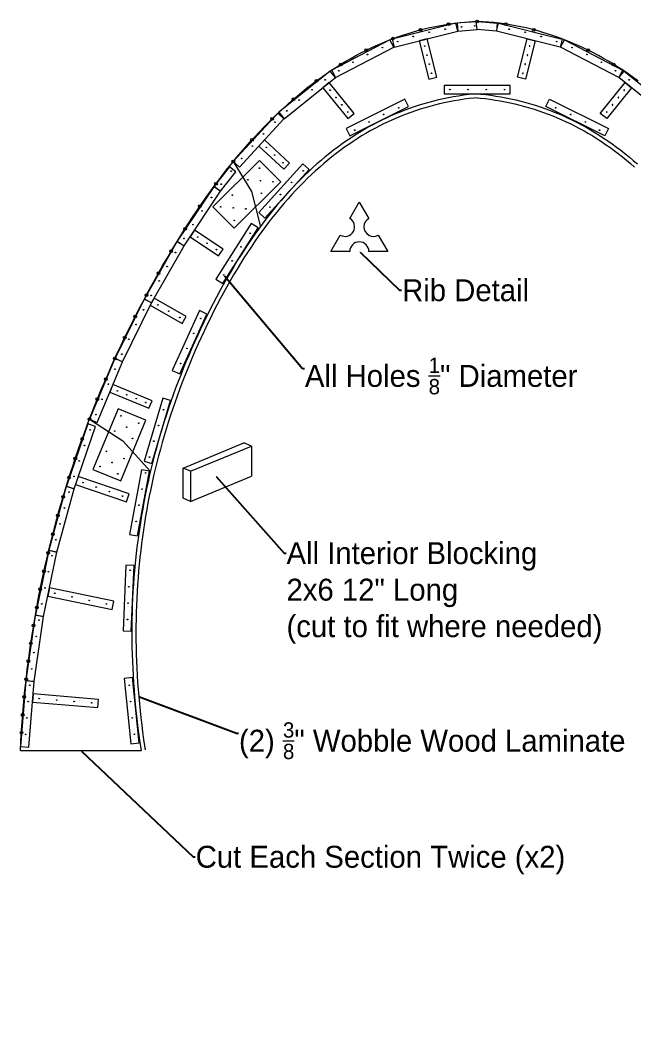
# Model space of a CAD drawing. Extents: x 0 to 8043, y -128 to 1090.
# Drawn here: x 1035.7 to 1147.8, y -45.5 to 137.1 of the extents above; entities that cross this region are included whole.
import ezdxf
from ezdxf import colors
from ezdxf.entities.mleader import LeaderData, LeaderLine
from ezdxf.math import Vec2, Vec3

# ---------------------------------------------------------------- set-up
doc = ezdxf.new("R2010")
doc.units = 0
doc.header["$MEASUREMENT"] = 0
doc.layers.get('0').update_dxf_attribs({"linetype": 'CONTINUOUS', "lineweight": 9})
for name, color, linetype, lineweight in [('Annotation', 7, 'CONTINUOUS', 9), ('Drilling', 7, 'CONTINUOUS', 13), ('Interior Blocking', 6, 'CONTINUOUS', 9), ('Interior Ply', 3, 'CONTINUOUS', 9)]:
    doc.layers.add(name, color=color, linetype=linetype, lineweight=lineweight)

# ---------------------------------------------------------------- blocks, each defined once
blk = doc.blocks.new('*U146')
at = {"layer": 'Drilling'}
blk.add_circle((0, 0), 0.0625, dxfattribs=at)
blk = doc.blocks.new('*U147')
at = {"layer": 'Drilling', "color": 0, "linetype": 'ByBlock', "lineweight": -2, "transparency": 16777216, "rotation": 353.3300853573959}
for p in [(1039.21, 13.24), (1042.39, 12.87), (1045.58, 12.5), (1048.76, 12.12)]:
    blk.add_blockref('*U146', p, dxfattribs=at)
blk = doc.blocks.new('*U159')
at = {"layer": 'Drilling'}
blk.add_circle((0, 0), 0.0625, dxfattribs=at)
blk = doc.blocks.new('*U160')
at = {"layer": 'Drilling', "color": 0, "linetype": 'ByBlock', "lineweight": -2, "transparency": 16777216, "rotation": 353.3300853573959}
for p in [(1039.21, 13.24), (1042.39, 12.87), (1045.58, 12.5), (1048.76, 12.12)]:
    blk.add_blockref('*U159', p, dxfattribs=at)
blk = doc.blocks.new('*U163')
at = {"layer": 'Drilling'}
blk.add_circle((0, 0), 0.0625, dxfattribs=at)
blk = doc.blocks.new('*U164')
at = {"layer": 'Drilling', "color": 0, "linetype": 'ByBlock', "lineweight": -2, "transparency": 16777216}
for p, rotation in [((1039.21, 13.24), 353.3300853573959), ((1041.73, 12.95), 353.3300853573963), ((1044.25, 12.65), 353.3300853573963), ((1046.78, 12.36), 353.3300853573963)]:
    blk.add_blockref('*U163', p, dxfattribs=dict(at, rotation=rotation))
blk = doc.blocks.new('*U167')
at = {"layer": 'Drilling'}
blk.add_circle((0, 0), 0.0625, dxfattribs=at)
blk = doc.blocks.new('*U168')
at = {"layer": 'Drilling', "color": 0, "linetype": 'ByBlock', "lineweight": -2, "transparency": 16777216}
for p, rotation in [((1039.21, 13.24), 353.3300853573963), ((1041.07, 13.02), 353.3300853573969), ((1042.93, 12.81), 353.3300853573969), ((1044.79, 12.59), 353.3300853573969)]:
    blk.add_blockref('*U167', p, dxfattribs=dict(at, rotation=rotation))
blk = doc.blocks.new('*U171')
at = {"layer": 'Drilling'}
blk.add_circle((0, 0), 0.0625, dxfattribs=at)
blk = doc.blocks.new('*U172')
at = {"layer": 'Drilling', "color": 0, "linetype": 'ByBlock', "lineweight": -2, "transparency": 16777216}
for p, rotation in [((1039.21, 13.24), 353.3300853573963), ((1041.25, 13), 353.3300853573961), ((1043.3, 12.76), 353.3300853573961)]:
    blk.add_blockref('*U171', p, dxfattribs=dict(at, rotation=rotation))
blk = doc.blocks.new('*U175')
at = {"layer": 'Drilling'}
blk.add_circle((0, 0), 0.0625, dxfattribs=at)
blk = doc.blocks.new('*U176')
at = {"layer": 'Drilling', "color": 0, "linetype": 'ByBlock', "lineweight": -2, "transparency": 16777216}
for p, rotation in [((1039.21, 13.24), 353.3300853573958), ((1041.5, 12.97), 353.330085357396), ((1043.8, 12.71), 353.330085357396)]:
    blk.add_blockref('*U175', p, dxfattribs=dict(at, rotation=rotation))
blk = doc.blocks.new('*U179')
at = {"layer": 'Drilling'}
blk.add_circle((0, 0), 0.0625, dxfattribs=at)
blk = doc.blocks.new('*U180')
at = {"layer": 'Drilling', "color": 0, "linetype": 'ByBlock', "lineweight": -2, "transparency": 16777216}
for p, rotation in [((1039.21, 13.24), 353.330085357396), ((1041.25, 13), 353.3300853573967), ((1043.3, 12.76), 353.3300853573967)]:
    blk.add_blockref('*U179', p, dxfattribs=dict(at, rotation=rotation))
blk = doc.blocks.new('*U187')
at = {"layer": 'Drilling'}
blk.add_circle((0, 0), 0.0625, dxfattribs=at)
blk = doc.blocks.new('*U188')
at = {"layer": 'Drilling', "color": 0, "linetype": 'ByBlock', "lineweight": -2, "transparency": 16777216}
for p, rotation in [((1039.21, 13.24), 353.3300853573973), ((1040.9, 13.04), 353.3300853573963), ((1042.6, 12.85), 353.3300853573963), ((1044.29, 12.65), 353.3300853573963)]:
    blk.add_blockref('*U187', p, dxfattribs=dict(at, rotation=rotation))
blk = doc.blocks.new('*U189')
at = {"layer": 'Drilling'}
blk.add_circle((0, 0), 0.0625, dxfattribs=at)
blk = doc.blocks.new('*U190')
at = {"layer": 'Drilling', "color": 0, "linetype": 'ByBlock', "lineweight": -2, "transparency": 16777216, "rotation": 353.3300853573963}
for p in [(1039.21, 13.24), (1040.9, 13.04), (1042.6, 12.85), (1044.29, 12.65)]:
    blk.add_blockref('*U189', p, dxfattribs=at)
blk = doc.blocks.new('*U209')
at = {"layer": 'Drilling'}
blk.add_circle((0, 0), 0.0625, dxfattribs=at)
blk = doc.blocks.new('*U210')
at = {"layer": 'Drilling', "color": 0, "linetype": 'ByBlock', "lineweight": -2, "transparency": 16777216, "rotation": 353.3300853573972}
for p in [(1039.21, 13.24), (1040.9, 13.04), (1042.6, 12.85), (1044.29, 12.65)]:
    blk.add_blockref('*U209', p, dxfattribs=at)
blk = doc.blocks.new('*U211')
at = {"layer": 'Drilling'}
blk.add_circle((0, 0), 0.0625, dxfattribs=at)
blk = doc.blocks.new('*U212')
at = {"layer": 'Drilling', "color": 0, "linetype": 'ByBlock', "lineweight": -2, "transparency": 16777216, "rotation": 353.3300853573963}
for p in [(1039.21, 13.24), (1040.9, 13.04), (1042.6, 12.85), (1044.29, 12.65)]:
    blk.add_blockref('*U211', p, dxfattribs=at)
blk = doc.blocks.new('*U214')
at = {"layer": 'Drilling'}
blk.add_circle((0, 0), 0.0625, dxfattribs=at)
blk = doc.blocks.new('*U215')
at = {"color": 0, "linetype": 'ByBlock', "lineweight": -2, "transparency": 16777216}
for p in [(1114.16, 124.44), (1117.49, 124.44), (1120.82, 124.44), (1124.16, 124.44)]:
    blk.add_blockref('*U214', p, dxfattribs=at)

msp = doc.modelspace()

# ---------------------------------------------------------------- linework, layer by layer
for p, q in [((1074.63026, 111.3005), (1077.955, 105.85548)), ((1077.955, 105.85548), (1079.57279, 99.3682)), ((1095.90759, 100.9148), (1097.63121, 103.90019)), ((1097.63121, 103.90019), (1099.35483, 100.9148)), ((1092.43397, 94.89831), (1094.15759, 97.88371)), ((1101.10483, 97.88371), (1102.82844, 94.89831)), ((1095.88121, 94.89831), (1092.43397, 94.89831)), ((1102.82844, 94.89831), (1099.38121, 94.89831)), ((1048.36047, 64.27115), (1054.47225, 60.35398)), ((1054.47225, 60.35398), (1059.50482, 54.75298)), ((1065.45299, 55.36086), (1076.53955, 59.95306)), ((1066.83881, 54.78684), (1077.92537, 59.37904)), ((1077.92537, 59.37904), (1076.53955, 59.95306)), ((1077.92537, 59.37904), (1077.92537, 53.87904)), ((1066.83881, 54.78684), (1065.45299, 55.36086)), ((1065.45299, 49.86086), (1065.45299, 55.36086)), ((1066.83881, 54.78684), (1066.83881, 49.28684)), ((1066.83881, 49.28684), (1077.92537, 53.87904)), ((1066.83881, 49.28684), (1065.45299, 49.86086)), ((1035.74552, 3.80614), (1057.79321, 3.80614))]:
    msp.add_line(p, q)
for points in [[(1035.74552, 3.80614), (1035.8241, 5.30786), (1035.91348, 6.80648), (1036.01364, 8.30201), (1036.1246, 9.79443), (1036.24635, 11.28376), (1036.37889, 12.76999), (1036.52222, 14.25313), (1036.67635, 15.73316), (1036.84126, 17.2101), (1037.01697, 18.68394), (1037.20346, 20.15468), (1037.40075, 21.62233), (1037.60883, 23.08688), (1037.8277, 24.54833), (1038.05736, 26.00668), (1038.29781, 27.46193), (1038.54906, 28.91409), (1038.81109, 30.36315), (1039.08392, 31.80911), (1039.36753, 33.25198), (1039.66194, 34.69174), (1039.96714, 36.12841), (1040.28313, 37.56198), (1040.60991, 38.99246), (1040.94748, 40.41983), (1041.29585, 41.84411), (1041.655, 43.26529), (1042.02495, 44.68337), (1042.40568, 46.09836), (1042.79721, 47.51025), (1043.19953, 48.91904), (1043.61264, 50.32473), (1044.03654, 51.72732), (1044.47124, 53.12682), (1044.91672, 54.52322), (1045.37299, 55.91652), (1045.84006, 57.30672), (1046.31792, 58.69383), (1046.80657, 60.07784), (1047.30601, 61.45875), (1047.81624, 62.83656), (1048.33726, 64.21128), (1048.86907, 65.5829), (1049.41168, 66.95142), (1049.96507, 68.31684), (1050.52926, 69.67916), (1051.10424, 71.03839), (1051.69, 72.39452), (1052.28656, 73.74755), (1052.89392, 75.09749), (1053.51206, 76.44432), (1054.14099, 77.78806), (1054.78072, 79.1287), (1055.43123, 80.46625), (1056.09254, 81.80069), (1056.76464, 83.13204), (1057.44753, 84.46029), (1058.14121, 85.78545), (1058.84568, 87.1075), (1059.56094, 88.42646), (1060.28699, 89.74232), (1061.02384, 91.05508), (1061.77147, 92.36475), (1062.5299, 93.67131), (1063.2956, 94.96649), (1064.06506, 96.24199), (1064.83828, 97.49781), (1065.61525, 98.73395), (1066.39599, 99.9504), (1067.18048, 101.14718), (1067.96872, 102.32428), (1068.76073, 103.48169), (1069.55649, 104.61942), (1070.35601, 105.73748), (1071.15929, 106.83585), (1071.96632, 107.91454), (1072.77711, 108.97355), (1073.59166, 110.01288), (1074.40997, 111.03253), (1075.23203, 112.0325), (1076.05785, 113.01279), (1076.88743, 113.9734), (1077.72077, 114.91433), (1078.55786, 115.83557), (1079.39871, 116.73714), (1080.24332, 117.61903), (1081.09169, 118.48123), (1081.94381, 119.32375), (1082.7997, 120.1466), (1083.65933, 120.94976), (1084.52273, 121.73324), (1085.38988, 122.49704), (1086.2608, 123.24116), (1087.13546, 123.9656), (1088.01389, 124.67036), (1088.89607, 125.35544), (1089.78202, 126.02084), (1090.67171, 126.66656), (1091.56517, 127.29259), (1092.46238, 127.89895), (1093.36335, 128.48562), (1094.26808, 129.05262), (1095.17657, 129.59993), (1096.08881, 130.12756), (1097.00481, 130.63552), (1097.92457, 131.12379), (1098.84809, 131.59238), (1099.77536, 132.04129), (1100.70639, 132.47052), (1101.64118, 132.88007), (1102.57973, 133.26994), (1103.52203, 133.64012), (1104.46809, 133.99063), (1105.41791, 134.32146), (1106.37148, 134.6326), (1107.32882, 134.92407), (1108.28991, 135.19585), (1109.25475, 135.44796), (1110.22336, 135.68038), (1111.19572, 135.89312), (1112.17184, 136.08618), (1113.15172, 136.25956), (1114.13536, 136.41326), (1115.12275, 136.54728), (1116.1139, 136.66162), (1117.10881, 136.75628), (1118.10747, 136.83126), (1119.15589, 136.88656)], [(1148.52975, 126.02084), (1147.64006, 126.66656), (1146.7466, 127.29259), (1145.84939, 127.89895), (1144.94842, 128.48562), (1144.04369, 129.05262), (1143.1352, 129.59993), (1142.22296, 130.12756), (1141.30696, 130.63552), (1140.3872, 131.12379), (1139.46368, 131.59238), (1138.53641, 132.04129), (1137.60538, 132.47052), (1136.67059, 132.88007), (1135.73204, 133.26994), (1134.78974, 133.64012), (1133.84368, 133.99063), (1132.89386, 134.32146), (1131.94029, 134.6326), (1130.98295, 134.92407), (1130.02186, 135.19585), (1129.05702, 135.44796), (1128.08841, 135.68038), (1127.11605, 135.89312), (1126.13993, 136.08618), (1125.16005, 136.25956), (1124.17641, 136.41326), (1123.18902, 136.54728), (1122.19787, 136.66162), (1121.20296, 136.75628), (1120.2043, 136.83126), (1119.15589, 136.88656)], [(1119.15589, 123.69077), (1118.54627, 123.63335), (1117.60353, 123.52761), (1116.66764, 123.4056), (1115.73853, 123.26736), (1114.81612, 123.1129), (1113.90035, 122.94223), (1112.99115, 122.75537), (1112.08844, 122.55232), (1111.19214, 122.33309), (1110.30217, 122.09768), (1109.41845, 121.84607), (1108.54091, 121.57826), (1107.66947, 121.29424), (1106.80405, 120.99398), (1105.94457, 120.67746), (1105.09095, 120.34464), (1104.24313, 119.99551), (1103.40103, 119.63002), (1102.56457, 119.24813), (1101.73371, 118.84979), (1100.90836, 118.43497), (1100.08848, 118.0036), (1099.274, 117.55564), (1098.46488, 117.09103), (1097.66107, 116.60972), (1096.86252, 116.11164), (1096.0692, 115.59674), (1095.28107, 115.06495), (1094.4981, 114.51622), (1093.72027, 113.95048), (1092.94755, 113.36767), (1092.17993, 112.76773), (1091.41739, 112.15061), (1090.65992, 111.51624), (1089.90753, 110.86456), (1089.16019, 110.19553), (1088.41793, 109.50907), (1087.68074, 108.80516), (1086.94863, 108.08372), (1086.22161, 107.34472), (1085.4997, 106.5881), (1084.7829, 105.81383), (1084.07124, 105.02186), (1083.36474, 104.21215), (1082.66341, 103.38466), (1081.96728, 102.53937), (1081.27637, 101.67623), (1080.59071, 100.79521), (1079.91033, 99.8963), (1079.23524, 98.97946), (1078.56548, 98.04466), (1077.90108, 97.09189), (1077.24206, 96.12113), (1076.58845, 95.13236), (1075.94027, 94.12557), (1075.29756, 93.10073), (1074.66035, 92.05784), (1074.02866, 90.99688), (1073.40252, 89.91785), (1072.78195, 88.82074), (1072.16699, 87.70553), (1071.55766, 86.57224), (1070.95399, 85.42084), (1070.35561, 84.25058), (1069.76555, 83.06871), (1069.18765, 81.88408), (1068.62232, 80.69757), (1068.06956, 79.50917), (1067.52936, 78.31887), (1067.00172, 77.12667), (1066.48662, 75.93256), (1065.98405, 74.73653), (1065.49401, 73.53858), (1065.01649, 72.33871), (1064.55149, 71.13689), (1064.09899, 69.93314), (1063.65899, 68.72743), (1063.23147, 67.51977), (1062.81645, 66.31013), (1062.4139, 65.09852), (1062.02381, 63.88493), (1061.6462, 62.66934), (1061.28104, 61.45174), (1060.92833, 60.23214), (1060.58807, 59.0105), (1060.26025, 57.78683), (1059.94487, 56.56112), (1059.64192, 55.33335), (1059.3514, 54.10352), (1059.0733, 52.8716), (1058.80762, 51.6376), (1058.55435, 50.40149), (1058.3135, 49.16328), (1058.08506, 47.92294), (1057.86902, 46.68047), (1057.66539, 45.43584), (1057.47416, 44.18906), (1057.29534, 42.94011), (1057.12892, 41.68898), (1056.9749, 40.43565), (1056.83328, 39.18012), (1056.70405, 37.92237), (1056.58723, 36.66239), (1056.48282, 35.40016), (1056.3908, 34.13569), (1056.31119, 32.86895), (1056.24399, 31.59993), (1056.18919, 30.32862), (1056.1468, 29.05502), (1056.11683, 27.77911), (1056.09927, 26.50088), (1056.09414, 25.22032), (1056.10142, 23.93741), (1056.12114, 22.65216), (1056.15328, 21.36454), (1056.19787, 20.07456), (1056.25489, 18.78219), (1056.32436, 17.48743), (1056.40628, 16.19028), (1056.50065, 14.89072), (1056.60749, 13.58874), (1056.7268, 12.28434), (1056.85857, 10.97751), (1057.00283, 9.66824), (1057.15958, 8.35653), (1057.32881, 7.04236), (1057.51055, 5.72573), (1057.79321, 3.80614)], [(1119.15589, 123.69077), (1119.7655, 123.63335), (1120.70824, 123.52761), (1121.64413, 123.4056), (1122.57324, 123.26736), (1123.49565, 123.1129), (1124.41142, 122.94223), (1125.32062, 122.75537), (1126.22333, 122.55232), (1127.11963, 122.33309), (1128.0096, 122.09768), (1128.89332, 121.84607), (1129.77086, 121.57826), (1130.6423, 121.29424), (1131.50772, 120.99398), (1132.3672, 120.67746), (1133.22082, 120.34464), (1134.06864, 119.99551), (1134.91074, 119.63002), (1135.7472, 119.24813), (1136.57806, 118.84979), (1137.40341, 118.43497), (1138.22329, 118.0036), (1139.03777, 117.55564), (1139.84689, 117.09103), (1140.6507, 116.60972), (1141.44925, 116.11164), (1142.24257, 115.59674), (1143.0307, 115.06495), (1143.81367, 114.51622), (1144.5915, 113.95048), (1145.36422, 113.36767), (1146.13184, 112.76773), (1146.89438, 112.15061), (1147.65185, 111.51624), (1148.40424, 110.86456)]]:
    msp.add_lwpolyline(points)
for centre in [(1119.15589, 136.88656), (1108.8047, 135.33036), (1113.94689, 136.38382), (1124.36488, 136.38382), (1129.50707, 135.33036), (1103.7778, 133.73489), (1098.91166, 131.62316), (1139.40011, 131.62316), (1094.24561, 129.03854), (1144.06616, 129.03854), (1089.80988, 126.04106), (1085.62495, 122.69788), (1081.7002, 119.08289), (1078.03737, 115.26276), (1074.63026, 111.3005), (1071.46819, 107.24874), (1068.53599, 103.15327), (1065.81738, 99.04889), (1063.2956, 94.96649), (1060.94813, 90.9202), (1058.75607, 86.93935), (1056.70832, 83.0205), (1054.79654, 79.16125), (1053.01366, 75.3584), (1051.35141, 71.61062), (1049.80251, 67.91574), (1048.36047, 64.27114), (1047.02155, 60.67226), (1045.777, 57.11902), (1044.62429, 53.60656), (1043.55645, 50.13353), (1042.5713, 46.69557), (1041.6618, 43.29135), (1040.82825, 39.91568), (1040.06384, 36.56714), (1039.36563, 33.24232), (1038.73399, 29.9368), (1038.16339, 26.64839), (1037.65176, 23.37355), (1037.19763, 20.10865), (1036.81083, 16.84832), (1036.45853, 13.59402), (1036.16899, 10.33735), (1035.93153, 7.07604)]:
    msp.add_circle(centre, 0.25)
for centre, start, end in [((1095.03259, 99.39925), 240, 60), ((1100.22983, 99.39925), 120, 300), ((1097.63121, 94.89831), 0, 180)]:
    msp.add_arc(centre, 1.75, start, end)
at = {"layer": 'Drilling'}
for centre in [(1113.32341, 135.47669), (1116.29634, 135.87537), (1118.70111, 136.06146), (1124.98836, 135.47669), (1107.4795, 134.13369), (1110.38072, 134.89543), (1127.93105, 134.89543), (1130.83227, 134.13369), (1101.84058, 132.09402), (1104.62983, 133.19741), (1133.68194, 133.19741), (1136.47119, 132.09402), (1099.11903, 130.83277), (1139.19274, 130.83277), (1093.9002, 127.87794), (1096.47064, 129.42423), (1141.84113, 129.42423), (1144.41157, 127.87794), (1091.40932, 126.20654), (1146.90245, 126.20654), (1088.99827, 124.4219), (1086.66612, 122.53523), (1084.41368, 120.554), (1104.82722, 121.10122), (1133.48455, 121.10122), (1102.07784, 119.90196), (1136.23393, 119.90196), (1082.23759, 118.4892), (1096.81626, 117.02564), (1099.40501, 118.54071), (1138.90676, 118.54071), (1141.49551, 117.02564), (1080.13512, 116.34944), (1078.10468, 114.14118), (1076.14272, 111.87184), (1074.24483, 109.54861), (1079.39962, 110.10732), (1087.39042, 109.63407), (1077.2783, 107.986), (1079.5764, 107.80922), (1072.41147, 107.17411), (1081.8745, 107.63245), (1085.27295, 107.50934), (1070.6371, 104.75522), (1074.44987, 105.15757), (1079.75317, 105.51113), (1083.2485, 105.29575), (1068.91884, 102.29614), (1072.32855, 103.03625), (1074.62665, 102.85948), (1076.92475, 102.6827), (1081.31383, 103.00319), (1074.80343, 100.56138), (1067.25422, 99.80042), (1065.6408, 97.27128), (1077.70595, 98.21067), (1076.02284, 95.72747), (1064.07617, 94.71167), (1074.41685, 93.19369), (1062.55715, 92.12471), (1061.07698, 89.51531), (1072.8826, 90.61582), (1059.6349, 86.88468), (1058.23161, 84.23316), (1068.67667, 82.66127), (1056.86776, 81.56112), (1055.54401, 78.869), (1067.39237, 79.95014), (1066.16718, 77.2118), (1054.26098, 76.15724), (1053.01927, 73.4263), (1065.00151, 74.4476), (1051.8198, 70.67655), (1050.66284, 67.90865), (1061.87387, 66.01042), (1049.54885, 65.12318), (1054.12551, 64.88978), (1048.47831, 62.32073), (1052.97746, 62.11814), (1055.16827, 62.83427), (1057.35908, 63.55039), (1060.95887, 63.15344), (1056.21103, 60.77875), (1060.11012, 60.27609), (1047.45163, 59.50191), (1051.44672, 58.42262), (1046.4692, 56.66738), (1054.6803, 57.08323), (1059.3294, 57.37954), (1050.29867, 55.65099), (1052.48949, 56.36711), (1045.53139, 53.81777), (1053.53225, 54.31159), (1058.61499, 54.46593), (1057.97021, 51.53613), (1044.63849, 50.95377), (1043.79078, 48.07608), (1057.39481, 48.59191), (1056.88663, 45.63534), (1042.98848, 45.1854), (1042.23177, 42.28245), (1041.52079, 39.36796), (1055.78798, 36.70448), (1040.85561, 36.44268), (1040.2363, 33.50734), (1055.56266, 33.71303), (1039.66286, 30.5627), (1055.4052, 30.71725), (1039.13523, 27.6095), (1055.31592, 27.71865), (1038.65333, 24.64849), (1038.21704, 21.68042), (1037.82617, 18.70602), (1037.48052, 15.72603), (1055.63782, 15.72694), (1037.17983, 12.74116), (1055.88206, 12.73697), (1036.92381, 9.75213), (1056.18868, 9.75275), (1036.71213, 6.75962), (1056.55804, 6.77563)]:
    msp.add_circle(centre, 0.0625, dxfattribs=at)
at = {"layer": 'Interior Blocking'}
for p, q in [((1115.50554, 136.59006), (1115.62988, 135.08927)), ((1118.99937, 136.87359), (1115.50603, 136.58415)), ((1115.62988, 135.08927), (1119.15589, 135.38142)), ((1119.15589, 135.38142), (1118.99937, 136.87359)), ((1122.68189, 135.08927), (1119.15589, 135.38142)), ((1119.3124, 136.87359), (1122.80575, 136.58415)), ((1122.80623, 136.59006), (1122.68189, 135.08927))]:
    msp.add_line(p, q, dxfattribs=at)
for points in [[(1103.62079, 133.66566), (1103.98148, 132.20967), (1115.62939, 135.09518), (1115.2687, 136.55117)], [(1134.69098, 133.66566), (1134.33029, 132.20967), (1122.68238, 135.09518), (1123.04307, 136.55117)], [(1092.59242, 127.98362), (1093.28544, 126.65331), (1103.92793, 132.19744), (1103.23492, 133.52775)], [(1110.02775, 133.70623), (1108.57117, 133.34793), (1110.31067, 126.32611), (1111.76725, 126.68441)], [(1128.28402, 133.70623), (1129.7406, 133.34793), (1128.0011, 126.32611), (1126.54452, 126.68441)], [(1145.71935, 127.98362), (1145.02633, 126.65331), (1134.38384, 132.19744), (1135.07685, 133.52775)], [(1082.96962, 120.29555), (1083.90735, 119.1248), (1093.27336, 126.62667), (1092.33562, 127.79742)], [(1155.34215, 120.29555), (1154.40442, 119.1248), (1145.03841, 126.62667), (1145.97615, 127.79742)], [(1092.16009, 125.71902), (1090.9878, 124.78321), (1095.51023, 119.13701), (1096.68251, 120.07282)], [(1113.15589, 125.19077), (1113.15589, 123.69077), (1125.15589, 123.69077), (1125.15589, 125.19077)], [(1146.15168, 125.71902), (1147.32397, 124.78321), (1142.80154, 119.13701), (1141.62926, 120.07282)], [(1095.20749, 117.3309), (1095.87608, 115.98815), (1106.61808, 121.33694), (1105.94948, 122.67969)], [(1143.10428, 117.3309), (1142.43569, 115.98815), (1131.69369, 121.33694), (1132.36229, 122.67969)], [(1074.63026, 111.3005), (1075.73223, 110.28283), (1083.87364, 119.09858), (1082.77167, 120.11625)], [(1080.31268, 115.24085), (1079.29319, 114.14055), (1083.87415, 109.91224), (1084.89363, 111.01254)], [(1070.91434, 103.03625), (1074.80343, 99.14717), (1083.28871, 107.63245), (1079.39962, 111.52153)], [(1073.92046, 110.31153), (1071.1348, 106.80326), (1072.30951, 105.8705), (1075.11556, 109.40443)], [(1079.28294, 101.9845), (1080.39338, 100.97607), (1088.46076, 109.85961), (1087.35032, 110.86804)], [(1064.38239, 96.75811), (1065.62752, 95.92166), (1072.31911, 105.88271), (1071.07398, 106.71916)], [(1067.57049, 98.81189), (1066.73214, 97.56805), (1071.90825, 94.09363), (1072.74661, 95.33748)], [(1071.45924, 89.86289), (1072.72581, 89.05928), (1079.15473, 99.19185), (1077.88816, 99.99547)], [(1058.38998, 86.25248), (1059.6931, 85.5096), (1065.63611, 95.9346), (1064.33299, 96.67747)], [(1053.03743, 75.41112), (1054.38259, 74.74738), (1059.69254, 85.50862), (1058.34739, 86.17237)], [(1060.18558, 86.37116), (1059.44071, 85.06918), (1065.2917, 81.73546), (1066.03657, 83.03744)], [(1063.47777, 73.17019), (1064.84349, 72.54985), (1069.80616, 83.4756), (1068.44044, 84.09593)], [(1048.36046, 64.27096), (1049.74363, 63.69056), (1054.38675, 74.75589), (1053.00359, 75.33628)], [(1052.63921, 70.60905), (1052.06519, 69.22323), (1059.21508, 66.27449), (1059.7891, 67.66031)], [(1058.32601, 56.61932), (1059.76397, 56.19241), (1063.17926, 67.69614), (1061.74129, 68.12306)], [(1048.99211, 55.10979), (1054.07345, 53.00503), (1058.66565, 64.09159), (1053.58431, 66.19634)], [(1044.14201, 52.06757), (1045.56086, 51.58088), (1049.45441, 62.93166), (1048.03556, 63.41835)], [(1055.66288, 43.2601), (1057.13765, 42.98614), (1059.32938, 54.78429), (1057.85461, 55.05825)], [(1046.32227, 53.80061), (1045.83558, 52.38176), (1055.10605, 49.21454), (1055.59274, 50.63339)], [(1040.94371, 40.40358), (1042.39041, 40.00727), (1045.56086, 51.58088), (1044.11416, 51.97718)], [(1038.48815, 28.57005), (1039.95693, 28.26557), (1042.3927, 40.01576), (1040.92393, 40.32024)], [(1054.487, 25.67009), (1055.98561, 25.60549), (1056.50236, 37.59436), (1055.00375, 37.65896)], [(1041.03793, 33.48035), (1040.73346, 32.01158), (1052.48365, 29.5758), (1052.78813, 31.04458)], [(1036.77231, 16.60493), (1038.25717, 16.39231), (1039.95807, 28.27116), (1038.47322, 28.48377)], [(1035.78481, 4.557), (1037.27982, 4.43479), (1038.25753, 16.39489), (1036.76252, 16.51711)], [(1056.20815, 17.13468), (1054.71578, 16.98362), (1055.92429, 5.04463), (1057.41666, 5.19569)], [(1038.0724, 14.13014), (1037.95018, 12.63513), (1049.91029, 11.65741), (1050.0325, 13.15242)]]:
    msp.add_lwpolyline(points, close=True, dxfattribs=at)
at = {"layer": 'Interior Ply'}
for points in [[(1119.15589, 122.93745), (1118.62325, 122.88728), (1117.69381, 122.78303), (1116.77131, 122.66277), (1115.85566, 122.52653), (1114.94677, 122.37433), (1114.04456, 122.20619), (1113.14895, 122.02213), (1112.25984, 121.82214), (1111.37715, 121.60624), (1110.50077, 121.37442), (1109.63062, 121.12667), (1108.7666, 120.86299), (1107.90862, 120.58335), (1107.05659, 120.28774), (1106.21041, 119.97611), (1105.36999, 119.64845), (1104.53525, 119.3047), (1103.7061, 118.94483), (1102.88246, 118.56879), (1102.06425, 118.17653), (1101.2514, 117.76798), (1100.44383, 117.34309), (1099.64149, 116.9018), (1098.8443, 116.44405), (1098.05221, 115.96975), (1097.26518, 115.47885), (1096.48314, 114.97128), (1095.70607, 114.44695), (1094.93393, 113.90581), (1094.16669, 113.34777), (1093.40432, 112.77277), (1092.64679, 112.18072), (1091.89411, 111.57157), (1091.14624, 110.94524), (1090.4032, 110.30167), (1089.66497, 109.64078), (1088.93155, 108.96251), (1088.20296, 108.2668), (1087.4792, 107.55359), (1086.76028, 106.82283), (1086.04622, 106.07445), (1085.33704, 105.3084), (1084.63276, 104.52464), (1083.9334, 103.72312), (1083.23898, 102.90379), (1082.54954, 102.06661), (1081.8651, 101.21154), (1081.18569, 100.33856), (1080.51133, 99.44761), (1079.84207, 98.53868), (1079.17794, 97.61174), (1078.51896, 96.66675), (1077.86517, 95.7037), (1077.2166, 94.72256), (1076.5733, 93.72332), (1075.93528, 92.70596), (1075.30258, 91.67046), (1074.67524, 90.61681), (1074.05329, 89.545), (1073.43676, 88.45502), (1072.82568, 87.34686), (1072.22009, 86.22051), (1071.62001, 85.07598), (1071.02502, 83.91234), (1070.43811, 82.73678), (1069.86323, 81.55836), (1069.30089, 80.37811), (1068.75108, 79.19604), (1068.21377, 78.01212), (1067.68898, 76.82636), (1067.17668, 75.63875), (1066.67687, 74.44927), (1066.18953, 73.25793), (1065.71467, 72.06472), (1065.25226, 70.86962), (1064.8023, 69.67263), (1064.36478, 68.47373), (1063.9397, 67.27292), (1063.52704, 66.07019), (1063.1268, 64.86553), (1062.73896, 63.65892), (1062.36353, 62.45036), (1062.00049, 61.23984), (1061.64984, 60.02733), (1061.31157, 58.81284), (1060.98567, 57.59634), (1060.67214, 56.37783), (1060.37097, 55.1573), (1060.08217, 53.93472), (1059.80571, 52.71009), (1059.5416, 51.4834), (1059.28984, 50.25462), (1059.05041, 49.02375), (1058.82333, 47.79077), (1058.60857, 46.55568), (1058.40615, 45.31844), (1058.21606, 44.07906), (1058.0383, 42.83752), (1057.87286, 41.59379), (1057.71975, 40.34788), (1057.57897, 39.09976), (1057.45051, 37.84942), (1057.33438, 36.59685), (1057.23057, 35.34203), (1057.13909, 34.08495), (1057.05995, 32.82559), (1056.99313, 31.56395), (1056.93865, 30.3), (1056.89651, 29.03374), (1056.86671, 27.76515), (1056.84925, 26.49422), (1056.84415, 25.22094), (1056.85139, 23.94529), (1056.87099, 22.66727), (1056.90296, 21.38685), (1056.94729, 20.10404), (1057.004, 18.81881), (1057.07309, 17.53116), (1057.15456, 16.24108), (1057.24843, 14.94855), (1057.35469, 13.65357), (1057.47336, 12.35612), (1057.60444, 11.05621), (1057.74794, 9.75381), (1057.90387, 8.44892), (1058.07224, 7.14153), (1058.25304, 5.83164), (1058.53521, 3.9154)], [(1119.15589, 122.93745), (1119.68852, 122.88728), (1120.61796, 122.78303), (1121.54046, 122.66277), (1122.45611, 122.52653), (1123.365, 122.37433), (1124.26721, 122.20619), (1125.16282, 122.02213), (1126.05193, 121.82214), (1126.93463, 121.60624), (1127.811, 121.37442), (1128.68115, 121.12667), (1129.54517, 120.86299), (1130.40315, 120.58335), (1131.25518, 120.28774), (1132.10137, 119.97611), (1132.94178, 119.64845), (1133.77652, 119.3047), (1134.60567, 118.94483), (1135.42931, 118.56879), (1136.24752, 118.17653), (1137.06037, 117.76798), (1137.86794, 117.34309), (1138.67028, 116.9018), (1139.46747, 116.44405), (1140.25956, 115.96975), (1141.04659, 115.47885), (1141.82863, 114.97128), (1142.6057, 114.44695), (1143.37784, 113.90581), (1144.14508, 113.34777), (1144.90745, 112.77277), (1145.66498, 112.18072), (1146.41766, 111.57157), (1147.16553, 110.94524), (1147.90857, 110.30167)]]:
    msp.add_lwpolyline(points, dxfattribs=at)

# ---------------------------------------------------------------- block references
msp.add_blockref('*U215', (0, 0))
at = {"layer": 'Drilling'}
for name, p, rotation in [('*U188', (732.06214, 1100.68509), 290.5696527446256), ('*U190', (343.7021, 845.24438), 315.3495848012309), ('*U180', (232.84627, 714.99647), 323.9332762934405), ('*U172', (138.03085, 561.26423), 332.7698232431002), ('*U176', (99.23236, 479.40425), 336.9757568761781), ('*U168', (49.65492, 338.80415), 344.2499999999915), ('*U164', (28.59507, 259.0747), 347.8170052422429), ('*U160', (5.5795, 109.18991), 355.0386324474361), ('*U147', (1.13947, -37.6021), 2.076582357587848)]:
    msp.add_blockref(name, p, dxfattribs=dict(at, rotation=rotation))
at = {"layer": 'Drilling', "xscale": -1}
for name, p, rotation in [('*U210', (1506.24963, 1100.68509), 69.43034725537431), ('*U212', (1894.60967, 845.24438), 44.65041519876907)]:
    msp.add_blockref(name, p, dxfattribs=dict(at, rotation=rotation))

# ---------------------------------------------------------------- leaders
at = {"layer": 'Annotation'}
ml = msp.add_multileader_mtext('Standard', dxfattribs=at)
ml.set_content('\\A1;Rib Detail', color=256)
ml.set_leader_properties()
ml.build(insert=Vec2(0, 0))
ml.multileader.update_dxf_attribs({"text_right_attachment_type": 6, "dogleg_length": 0.36, "arrow_head_size": 0.18})
ctx = ml.context
ctx.base_point, ctx.arrow_head_size, ctx.landing_gap_size, ctx.plane_origin = Vec3(1105.35949, 87.81717), 0.18, 0.09, Vec3(1230.54827, 67.11462)
ctx.right_attachment = 6
notes = []
notes.append((ctx, [(1, (1, 1, 0), (1104.99949, 87.81717), (1, 0), 0.36, [(0, [(1097.63121, 94.89831)], 0, [])])]))
ctx.mtext.insert, ctx.mtext.flow_direction = Vec3(1105.44949, 89.81717), 5
ml = msp.add_multileader_mtext('Standard', dxfattribs=at)
ml.set_content('\\A1;All Holes {\\H0.7x;\\S1/8;}" Diameter', color=256)
ml.set_leader_properties()
ml.build(insert=Vec2(0, 0))
ml.multileader.update_dxf_attribs({"text_right_attachment_type": 6, "dogleg_length": 0.36, "arrow_head_size": 0.18})
ctx = ml.context
ctx.base_point, ctx.arrow_head_size, ctx.landing_gap_size, ctx.plane_origin = Vec3(1087.61283, 73.54193), 0.18, 0.09, Vec3(1212.80161, 52.83937)
ctx.right_attachment = 6
notes.append((ctx, [(1, (1, 1, 0), (1087.25283, 73.54193), (1, 0), 0.36, [(0, [(1072.8826, 90.61582)], 0, [])])]))
ctx.mtext.insert, ctx.mtext.flow_direction = Vec3(1087.70283, 75.54193), 5
ml = msp.add_multileader_mtext('Standard', dxfattribs=at)
ml.set_content('\\A1;All Interior Blocking \\P2x6 12" Long\\P(cut to fit where needed) ', color=256)
ml.set_leader_properties()
ml.build(insert=Vec2(0, 0))
ml.multileader.update_dxf_attribs({"text_right_attachment_type": 6, "dogleg_length": 0.36, "arrow_head_size": 0.18})
ctx = ml.context
ctx.base_point, ctx.arrow_head_size, ctx.landing_gap_size, ctx.plane_origin = Vec3(1084.25087, 39.83893), 0.18, 0.09, Vec3(1209.43966, 19.13637)
ctx.right_attachment = 6
notes.append((ctx, [(1, (1, 1, 0), (1083.89087, 39.83893), (1, 0), 0.36, [(0, [(1071.40545, 53.94074)], 0, [])])]))
ctx.mtext.insert, ctx.mtext.flow_direction = Vec3(1084.34087, 41.83893), 5
ml = msp.add_multileader_mtext('Standard', dxfattribs=at)
ml.set_content('\\A1;(2) {\\H0.7x;\\S3/8;}" Wobble Wood Laminate', color=256)
ml.set_leader_properties()
ml.build(insert=Vec2(0, 0))
ml.multileader.update_dxf_attribs({"text_right_attachment_type": 6, "dogleg_length": 0.36, "arrow_head_size": 0.18})
ctx = ml.context
ctx.base_point, ctx.arrow_head_size, ctx.landing_gap_size, ctx.plane_origin = Vec3(1075.57325, 6.96375), 0.18, 0.09, Vec3(1211.11238, -28.27564)
ctx.right_attachment = 6
notes.append((ctx, [(1, (1, 1, 0), (1075.21325, 6.96375), (1, 0), 0.36, [(0, [(1057.35469, 13.65357)], 0, [])])]))
ctx.mtext.insert, ctx.mtext.flow_direction = Vec3(1075.66325, 8.96375), 5
ml = msp.add_multileader_mtext('Standard', dxfattribs=at)
ml.set_content('\\A1;Cut Each Section Twice (x2) ', color=256)
ml.set_leader_properties()
ml.build(insert=Vec2(0, 0))
ml.multileader.update_dxf_attribs({"text_right_attachment_type": 6, "dogleg_length": 0.36, "arrow_head_size": 0.18})
ctx = ml.context
ctx.base_point, ctx.arrow_head_size, ctx.landing_gap_size, ctx.plane_origin = Vec3(1067.66908, -15.57852), 0.18, 0.09, Vec3(1203.20822, -50.81791)
ctx.right_attachment = 6
notes.append((ctx, [(1, (1, 1, 0), (1067.30908, -15.57852), (1, 0), 0.36, [(0, [(1046.76937, 3.80614)], 0, [])])]))
ctx.mtext.insert, ctx.mtext.flow_direction = Vec3(1067.75908, -13.57852), 5
for ctx, leaders in notes:
    for number, flags, end, landing, length, lines in leaders:
        leader = LeaderData()
        leader.index, (leader.has_last_leader_line, leader.has_dogleg_vector, leader.attachment_direction) = number, flags
        leader.last_leader_point, leader.dogleg_vector, leader.dogleg_length = Vec3(end), Vec3(landing), length
        for number, points, colour, breaks in lines:
            line = LeaderLine()
            line.index, line.vertices, line.color, line.breaks = number, Vec3.list(points), colors.encode_raw_color(colour), breaks
            leader.lines.append(line)
        ctx.leaders.append(leader)

doc.saveas('drawing.dxf')
